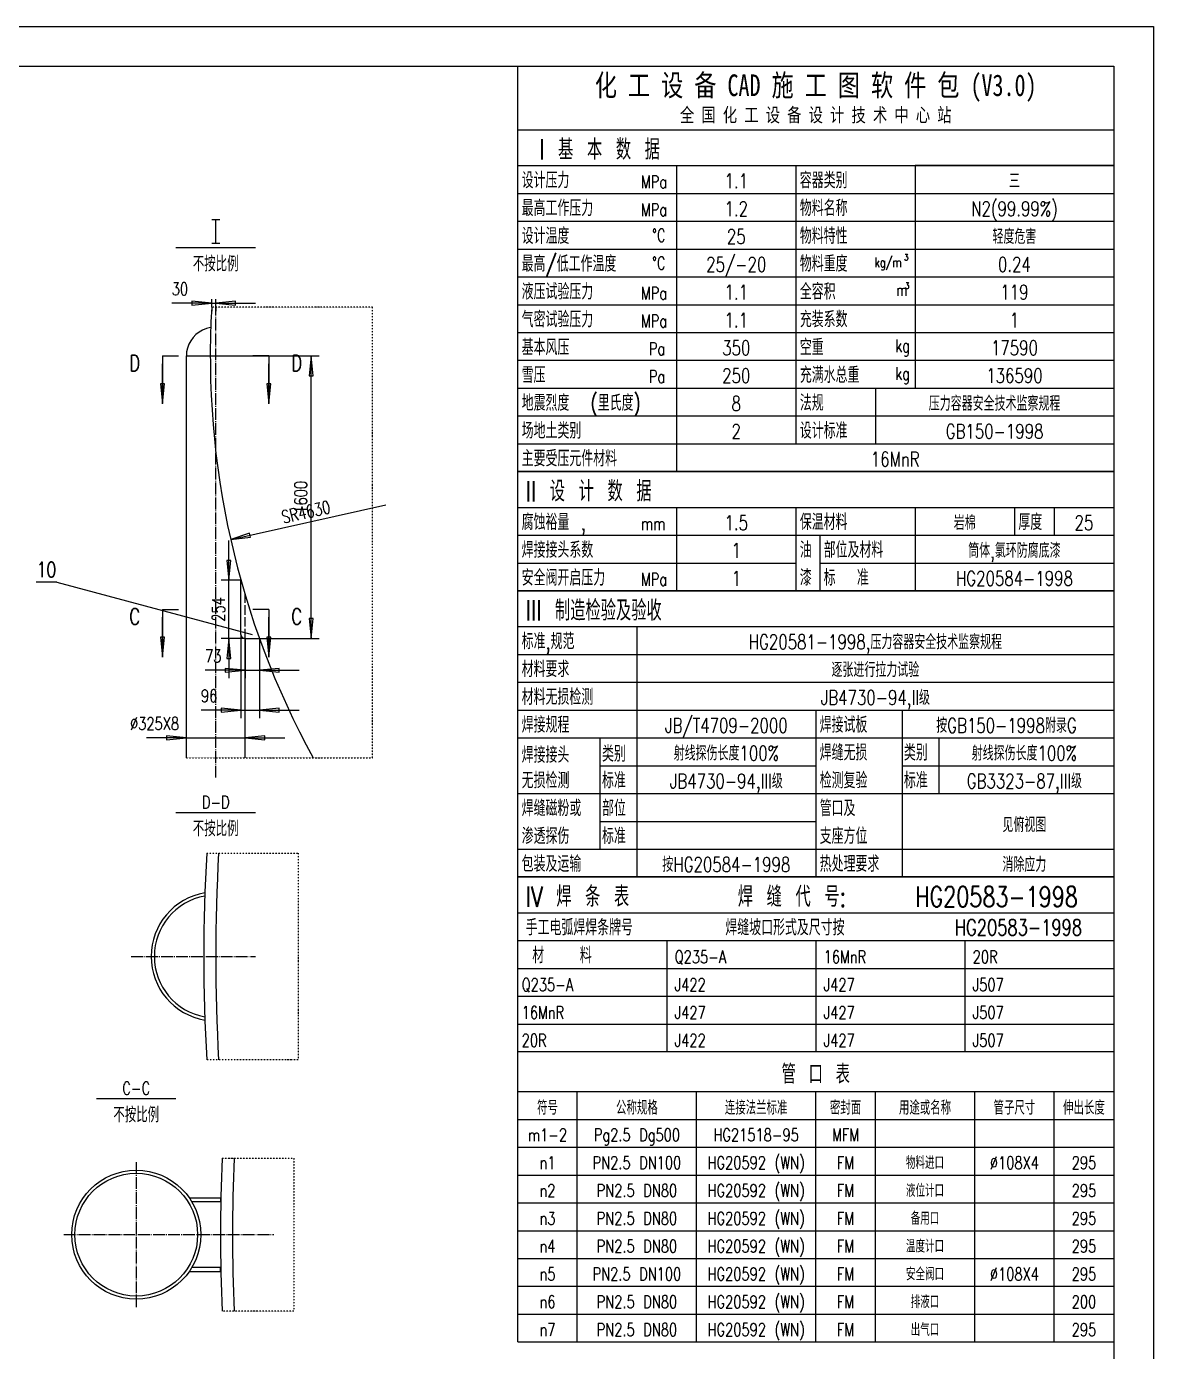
# Model space of a CAD drawing. Extents: x -1250 to 40800, y -500 to 29200.
# Drawn here: x 26619 to 40800, y 12530 to 29200 of the extents above; entities that cross this region are included whole.
import ezdxf
from ezdxf.enums import TextEntityAlignment as Align

# ---------------------------------------------------------------- set-up
doc = ezdxf.new("R2010")
doc.units = 0
doc.header["$LTSCALE"] = 30
doc.header["$MEASUREMENT"] = 0
for name, pattern in [('CENTER', [6.25, 5, -0.5, 0.25, -0.5]), ('DASHED', [5, 4, -1]), ('DIVIDE', [1.25, 0.5, -0.25, 0, -0.25, 0, -0.25])]:
    doc.linetypes.add(name, pattern=pattern)
for name, color, linetype in [('1', 2, 'CONTINUOUS'), ('2', 1, 'CONTINUOUS'), ('4', 2, 'CENTER'), ('5', 2, 'DASHED'), ('6', 6, 'DIVIDE')]:
    doc.layers.add(name, color=color, linetype=linetype)
doc.styles.add('HZ', font='txt', dxfattribs={"width": 0.75, "bigfont": 'hztxt'})
doc.styles.add('ST', font='SimSun.ttf', dxfattribs={"width": 0.75})

# ---------------------------------------------------------------- blocks, each defined once
blk = doc.blocks.new('hbiao9')
at = {"layer": '1'}
for p, q in [((-150, -25), (0, -25)), ((-110, -25), (-110, -102)), ((-80, -25), (-80, -95)), ((-50, -25), (-50, -81)), ((0, -25), (-50, -25)), ((-150, -32), (0, -32)), ((-150, -39), (0, -39)), ((-150, -46), (0, -46)), ((-150, -53), (0, -53)), ((-150, -60), (0, -60)), ((-150, -67), (0, -67)), ((-150, -74), (0, -74)), ((-150, -81), (0, -81)), ((-60, -81), (-60, -95)), ((-150, -88), (0, -88)), ((-150, -95), (0, -95)), ((-150, -111), (0, -111)), ((-110, -111), (-110, -132)), ((-80, -111), (-80, -132)), ((-50, -111), (-50, -132)), ((-25, -111), (-25, -118)), ((-15, -111), (-15, -118)), ((-150, -118), (0, -118)), ((-74, -118), (-74, -132)), ((-150, -125), (-80, -125)), ((-74, -125), (0, -125)), ((-150, -141), (0, -141)), ((-120, -141), (-120, -204)), ((-150, -148), (0, -148)), ((-150, -155), (0, -155)), ((-150, -162), (0, -162)), ((-75, -162), (-75, -204)), ((-53.25, -162), (-53.25, -204)), ((-150, -169), (0, -169)), ((-129.35, -169), (-129.35, -197)), ((-44, -169), (-44, -183)), ((-129.35, -176), (-75, -176)), ((-53.25, -176), (0, -176)), ((-150, -183), (0, -183)), ((-129.35, -190), (-75, -190)), ((-150, -197), (0, -197))]:
    blk.add_line(p, q, dxfattribs=at)
at = {"layer": '2'}
for p, q in [((-150, -102), (-150, 0)), ((-150, 0), (0, 0)), ((0, 0), (0, -102)), ((-150, -16), (0, -16)), ((0, -102), (-150, -102)), ((-150, -204), (-150, -132)), ((-150, -132), (0, -132)), ((0, -132), (0, -204)), ((0, -204), (-150, -204))]:
    blk.add_line(p, q, dxfattribs=at)
blk.add_lwpolyline([(-150, -132), (-150, -102), (0, -102), (0, -132)], close=True, dxfattribs=at)
at = {"layer": '1', "width": 0.75}
for s, height, style, p in [('化 工 设 备 CAD 施 工 图 软 件 包 (V3.0)', 5.44, 'ST', (-75, -7.5)), ('全 国 化 工 设 备 设 计 技 术 中 心 站', 3.52, 'ST', (-75, -14)), (' ,                                                                               ', 3.68, 'HZ', (-37.5, -116.7))]:
    blk.add_text(s, height=height, dxfattribs=dict(at, style=style)).set_placement(p, align=Align.CENTER)
at = {"layer": '1', "style": 'HZ', "width": 0.75}
for s, height, p in [(' I 基 本 数 据', 5.12, (-148, -23.5)), ('设计压力', 4, (-149, -30.7)), ('容器类别', 4, (-79, -30.7)), ('MPa', 3.2, (-119, -30.7)), ('最高工作压力', 4, (-149, -37.7)), ('物料名称', 4, (-79, -37.7)), ('MPa', 3.2, (-119, -37.7)), ('设计温度', 4, (-149, -44.7)), ('%%DC', 3.2, (-116.21, -44.15)), ('物料特性', 4, (-79, -44.7)), ('最高/低工作温度', 4, (-149, -51.7)), ('%%dC', 3.2, (-116.21, -51.15)), ('物料重度', 4, (-79, -51.7)), ('kg/m', 2.4, (-60.19, -50.53)), ('3', 1.6, (-52.72, -48.86)), ('液压试验压力', 4, (-149, -58.7)), ('MPa', 3.2, (-119, -58.7)), ('全容积', 4, (-79, -58.7)), ('m', 2.88, (-54.72, -57.73)), ('3', 1.6, (-52.5, -56)), ('气密试验压力', 4, (-149, -65.7)), ('MPa', 3.2, (-119, -65.7)), ('充装系数', 4, (-79, -65.7)), ('基本风压', 4, (-149, -72.7)), ('Pa', 3.2, (-117, -72.7)), ('空重', 4, (-79, -72.7)), ('kg', 3.2, (-55, -71.93)), ('雪压', 4, (-149, -79.7)), ('Pa', 3.2, (-117, -79.7)), ('充满水总重', 4, (-79, -79.7)), ('kg', 3.2, (-55, -78.93)), ('地震烈度  (里氏度)', 4, (-149, -86.7)), ('法规', 4, (-79, -86.7)), ('场地土类别', 4, (-149, -93.7)), ('设计标准', 4, (-79, -93.7)), ('主要受压元件材料', 4, (-149, -100.7)), ('II 设 计 数 据', 5.12, (-148, -109.5)), ('腐蚀裕量', 4, (-149, -116.7)), ('保温材料', 4, (-79, -116.7)), ('厚度', 4, (-24, -116.7)), ('mm', 3.2, (-119, -116.7)), ('焊接接头系数', 4, (-149, -123.7)), ('油', 4, (-79, -123.7)), ('部位及材料', 4, (-73, -123.7)), ('安全阀开启压力', 4, (-149, -130.7)), ('漆', 4, (-79, -130.7)), ('标  准', 4, (-73, -130.7)), ('MPa', 3.2, (-119, -130.7)), ('III 制造检验及验收', 5.12, (-148, -139.5)), ('标准,规范', 4, (-149, -146.7)), ('材料要求', 4, (-149, -153.7)), ('材料无损检测', 4, (-149, -160.7)), ('焊接规程', 4, (-149, -167.7)), ('焊接试板', 4, (-74, -167.7)), ('焊接接头', 4, (-149, -175.28)), ('类别', 4, (-128.78, -174.99)), ('焊缝无损', 4, (-74, -174.7)), ('类别', 4, (-52.81, -174.7)), ('无损检测', 4, (-149, -181.7)), ('标准', 4, (-128.78, -181.7)), ('检测复验', 4, (-74, -181.7)), ('标准', 4, (-52.81, -181.7)), ('焊缝磁粉或', 4, (-149, -188.7)), ('部位', 4, (-128.78, -188.7)), ('管口及', 4, (-74, -188.7)), ('渗透探伤', 4, (-149, -195.7)), ('标准', 4, (-128.78, -195.7)), ('支座方位', 4, (-74, -195.7)), ('包装及运输', 4, (-149, -202.7)), ('热处理要求', 4, (-74, -202.7))]:
    blk.add_text(s, height=height, dxfattribs=at).set_placement(p)

msp = doc.modelspace()

# ---------------------------------------------------------------- linework, layer by layer
at = {"layer": '1'}
for p, q in [((29050, 26768), (28950, 26768)), ((29000, 26468), (29000, 26768)), ((29050, 26468), (28950, 26468)), ((28950, 25718), (29000, 25718)), ((28950, 25668), (28950, 25618)), ((29000, 25668), (29000, 25618)), ((28331, 25055), (28331, 24455)), ((28932, 25055), (30300, 25055)), ((29669, 25055), (29669, 24455)), ((30200, 21500), (30200, 25055)), ((28331, 24454), (28331, 24455)), ((29669, 24454), (29669, 24455)), ((29189, 22744), (31140, 23183)), ((27000, 22211), (29460, 21552)), ((29317, 22233), (29067, 22233)), ((29167, 21500), (29167, 22233)), ((28331, 21867), (28331, 21267)), ((29669, 21867), (29669, 21267)), ((29317, 21552), (29317, 20500)), ((29369, 21500), (29067, 21500)), ((29369, 21500), (29369, 21000)), ((29550, 21500), (30300, 21500)), ((29550, 21500), (29550, 21000)), ((29550, 21500), (29550, 20500)), ((28331, 21266), (28331, 21267)), ((29669, 21266), (29669, 21267)), ((29369, 21100), (29550, 21100)), ((29317, 20600), (29550, 20600)), ((28631, 20250), (29369, 20250)), ((32800, 18050), (40300, 18050)), ((32800, 17700), (40300, 17700)), ((34675, 17700), (34675, 16300)), ((36550, 17700), (36550, 16300)), ((38425, 17700), (38425, 16300)), ((32800, 17350), (40300, 17350)), ((32800, 17000), (40300, 17000)), ((32800, 16650), (40300, 16650)), ((32800, 15800), (40300, 15800)), ((33550, 12650), (33550, 15800)), ((35050, 12650), (35050, 15800)), ((36550, 12650), (36550, 15800)), ((37300, 12650), (37300, 15800)), ((38550, 12650), (38550, 15800)), ((39550, 12650), (39550, 15800)), ((32800, 15450), (40300, 15450)), ((32800, 15100), (40300, 15100)), ((32800, 14750), (40300, 14750)), ((32800, 14400), (40300, 14400)), ((32800, 14050), (40300, 14050)), ((32800, 13700), (40300, 13700)), ((32800, 13350), (40300, 13350)), ((32800, 13000), (40300, 13000))]:
    msp.add_line(p, q, dxfattribs=at)
msp.add_lwpolyline([(-1250, -500), (-1250, 29200), (40800, 29200), (40800, -500)], close=True, dxfattribs=at)
for points in [[(28950, 25718), (28700, 25743), (28700, 25693), (28950, 25718), (28450, 25718)], [(29000, 25718), (29250, 25693), (29250, 25743), (29000, 25718), (29500, 25718)], [(30200, 25055), (30175, 24805), (30225, 24805), (30200, 25055)], [(28331, 24455), (28356, 24705), (28306, 24705), (28331, 24455), (28331, 24955)], [(29669, 24455), (29694, 24705), (29644, 24705), (29669, 24455), (29669, 24955)], [(29167, 22233), (29192, 22483), (29142, 22483), (29167, 22233), (29167, 22733)], [(29189, 22744), (29438, 22775), (29427, 22824), (29189, 22744)], [(28331, 21267), (28356, 21517), (28306, 21517), (28331, 21267), (28331, 21767)], [(29669, 21267), (29694, 21517), (29644, 21517), (29669, 21267), (29669, 21767)], [(30200, 21500), (30225, 21750), (30175, 21750), (30200, 21500)], [(29167, 21500), (29142, 21250), (29192, 21250), (29167, 21500), (29167, 21000)], [(29369, 21100), (29119, 21125), (29119, 21075), (29369, 21100), (28869, 21100)], [(29550, 21100), (29800, 21075), (29800, 21125), (29550, 21100), (30050, 21100)], [(29317, 20600), (29067, 20625), (29067, 20575), (29317, 20600), (28817, 20600)], [(29550, 20600), (29800, 20575), (29800, 20625), (29550, 20600), (30050, 20600)], [(28631, 20250), (28381, 20275), (28381, 20225), (28631, 20250), (28131, 20250)], [(29369, 20250), (29619, 20225), (29619, 20275), (29369, 20250), (29869, 20250)]]:
    msp.add_lwpolyline(points, dxfattribs=at)
for points in [[(28950, 25718), (28700, 25743), (28700, 25693), (28950, 25718)], [(29000, 25718), (29250, 25693), (29250, 25743), (29000, 25718)], [(30200, 25055), (30175, 24805), (30225, 24805), (30200, 25055)], [(28331, 24455), (28356, 24705), (28306, 24705), (28331, 24455)], [(29669, 24455), (29694, 24705), (29644, 24705), (29669, 24455)], [(29189, 22744), (29438, 22775), (29427, 22824), (29189, 22744)], [(29167, 22233), (29192, 22483), (29142, 22483), (29167, 22233)], [(30200, 21500), (30225, 21750), (30175, 21750), (30200, 21500)], [(28331, 21267), (28356, 21517), (28306, 21517), (28331, 21267)], [(29669, 21267), (29694, 21517), (29644, 21517), (29669, 21267)], [(29167, 21500), (29142, 21250), (29192, 21250), (29167, 21500)], [(29369, 21100), (29119, 21125), (29119, 21075), (29369, 21100)], [(29550, 21100), (29800, 21075), (29800, 21125), (29550, 21100)], [(29317, 20600), (29067, 20625), (29067, 20575), (29317, 20600)], [(29550, 20600), (29800, 20575), (29800, 20625), (29550, 20600)], [(28631, 20250), (28381, 20275), (28381, 20225), (28631, 20250)], [(29369, 20250), (29619, 20225), (29619, 20275), (29369, 20250)]]:
    msp.add_solid(points, dxfattribs=at)
at = {"layer": '2'}
for p, q in [((28500, 26418), (29500, 26418)), ((28331, 25055), (28531, 25055)), ((29669, 25055), (29469, 25055)), ((27000, 22211), (26740, 22211)), ((29317, 21552), (29317, 22233)), ((28331, 21867), (28531, 21867)), ((29669, 21867), (29469, 21867)), ((29369, 20000), (29369, 21500)), ((29369, 21500), (29550, 21500)), ((28500, 19312), (29500, 19312)), ((32800, 12650), (32800, 16300)), ((27500, 15712), (28500, 15712)), ((32800, 12650), (40300, 12650))]:
    msp.add_line(p, q, dxfattribs=at)
for points in [[(0, 0), (0, 28700), (40300, 28700), (40300, 0)], [(32800, 16300), (32800, 18500), (40300, 18500), (40300, 16300)]]:
    msp.add_lwpolyline(points, close=True, dxfattribs=at)
for points in [[(28933, 25412), (28884, 25400), (28836, 25380), (28792, 25355), (28752, 25324), (28716, 25287), (28686, 25247), (28662, 25202), (28645, 25155), (28634, 25105), (28631, 25055)], [(28631, 20000), (28631, 25055), (28932, 25055)], [(28668, 14462), (29061, 14462), (29061, 14412), (28700, 14412)], [(28668, 13538), (29061, 13538), (29061, 13588), (28700, 13588)]]:
    msp.add_lwpolyline(points, dxfattribs=at)
for radius in [812, 772]:
    msp.add_circle((28000, 14000), radius, dxfattribs=at)
for centre, radius, start, end in [((39455, 25055), 10523, 176.6569, 208.708), ((29369, 21552), 52.3, 180, 270), ((52000, 17500), 23150, 176.7787, 183.2213), ((52000, 17500), 23000, 176.7576, 183.2424), ((29000, 17500), 812, 99.6476, 260.3524), ((29000, 17500), 772, 100.2557, 259.7443), ((51000, 14000), 21939, 177.4855, 182.5145), ((51000, 14000), 21789, 177.4682, 182.5318)]:
    msp.add_arc(centre, radius, start, end, dxfattribs=at)
at = {"layer": '4'}
for p, q in [((28950, 25668), (28950, 25768)), ((29000, 25668), (29000, 25768)), ((29000, 19750), (29000, 25668)), ((27938, 17500), (29500, 17500)), ((28000, 14912), (28000, 13088)), ((27088, 14000), (29732, 14000))]:
    msp.add_line(p, q, dxfattribs=at)
at = {"layer": '5'}
msp.add_line((29369, 21500), (29369, 22052), dxfattribs=at)
at = {"layer": '6'}
for p, q in [((30975, 25668), (28950, 25668)), ((30975, 20000), (30975, 25668)), ((28631, 20000), (30975, 20000)), ((28887, 18801), (30037, 18801)), ((30037, 18801), (30037, 16199)), ((30037, 16199), (28887, 16199)), ((29082, 14962), (29982, 14962)), ((29982, 14962), (29982, 13038)), ((29982, 13038), (29082, 13038))]:
    msp.add_line(p, q, dxfattribs=at)

# ---------------------------------------------------------------- block references
at = {"layer": '1', "xscale": 50, "yscale": 50, "zscale": 50}
msp.add_blockref('hbiao9', (40300, 28700), dxfattribs=at)

# ---------------------------------------------------------------- texts
at = {"layer": '1', "style": 'HZ', "width": 0.75}
for s, height, p in [('1.1', 184, (35550, 27165)), ('三', 184, (39050, 27165)), ('N2(99.99%)', 184, (39050, 26815)), ('1.2', 184, (35550, 26815)), ('25', 184, (35550, 26465)), ('轻度危害', 184, (39050, 26465)), ('不按比例', 192, (29000, 26118)), ('25/-20', 184, (35550, 26115)), ('0.24', 184, (39050, 26115)), ('30', 160, (28550, 25818)), ('1.1', 184, (35550, 25765)), ('119', 184, (39050, 25765)), ('1.1', 184, (35550, 25415)), ('1', 184, (39050, 25415)), ('350', 184, (35550, 25065)), ('17590', 184, (39050, 25065)), ('D', 200, (27981, 24865)), ('D', 200, (30019, 24865)), ('250', 184, (35550, 24715)), ('136590', 184, (39050, 24715)), ('8', 184, (35550, 24365)), ('压力容器安全技术监察规程', 184, (38800, 24365)), ('2', 184, (35550, 24015)), ('GB150-1998', 184, (38800, 24015)), ('16MnR', 184, (37550, 23665)), ('1.5', 184, (35550, 22865)), ('岩棉', 184, (38425, 22865)), ('25', 184, (39925, 22865)), ('1', 184, (35550, 22515)), ('筒体,氯环防腐底漆', 184, (39050, 22515)), ('10', 192, (26870, 22271)), ('1', 184, (35550, 22165)), ('HG20584-1998', 184, (39050, 22165)), ('C', 200, (27981, 21677)), ('C', 200, (30019, 21677)), ('HG20581-1998,压力容器安全技术监察规程', 184, (37300, 21365)), ('73', 160, (28969, 21200)), ('逐张进行拉力试验', 184, (37300, 21015)), ('96', 160, (28917, 20700)), ('JB4730-94,II级', 184, (37300, 20665)), ('%%c325X8', 160, (28231, 20350)), ('JB/T4709-2000', 184, (35425, 20315)), ('按GB150-1998附录G', 184, (38950, 20315)), ('射线探伤长度100%', 184, (35425, 19965)), ('射线探伤长度100%', 184, (39175, 19965)), ('JB4730-94,III级', 184, (35425, 19615)), ('GB3323-87,III级', 184, (39175, 19615)), ('D-D', 160, (29000, 19362)), ('不按比例', 192, (29000, 19012)), ('见俯视图', 184, (39175, 19065)), ('按HG20584-1998', 184, (35425, 18565)), ('消除应力', 184, (39175, 18565)), ('管 口 表', 240, (36550, 15900)), ('C-C', 160, (28000, 15762)), ('符号', 175, (33175, 15510)), ('公称规格', 175, (34300, 15510)), ('连接法兰标准', 175, (35800, 15510)), ('密封面', 175, (36925, 15510)), ('用途或名称', 175, (37925, 15510)), ('管子尺寸', 175, (39050, 15510)), ('伸出长度', 175, (39925, 15510)), ('不按比例', 192, (28000, 15412)), ('m1-2', 160, (33175, 15175)), ('Pg2.5 Dg500', 160, (34300, 15175)), ('HG21518-95', 160, (35800, 15175)), ('MFM', 160, (36925, 15175)), ('HG20592 (WN)', 160, (35800, 14825)), ('n1', 160, (33175, 14825)), ('PN2.5 DN100', 160, (34300, 14825)), ('FM', 160, (36925, 14825)), ('物料进口', 160, (37925, 14825)), ('%%c108X4', 160, (39050, 14825)), ('295', 160, (39925, 14825)), ('n2', 160, (33175, 14475)), ('PN2.5 DN80', 160, (34300, 14475)), ('HG20592 (WN)', 160, (35800, 14475)), ('FM', 160, (36925, 14475)), ('液位计口', 160, (37925, 14475)), ('295', 160, (39925, 14475)), ('n3', 160, (33175, 14125)), ('PN2.5 DN80', 160, (34300, 14125)), ('HG20592 (WN)', 160, (35800, 14125)), ('FM', 160, (36925, 14125)), ('备用口', 160, (37925, 14125)), ('295', 160, (39925, 14125)), ('n4', 160, (33175, 13775)), ('PN2.5 DN80', 160, (34300, 13775)), ('HG20592 (WN)', 160, (35800, 13775)), ('FM', 160, (36925, 13775)), ('温度计口', 160, (37925, 13775)), ('295', 160, (39925, 13775)), ('n5', 160, (33175, 13425)), ('PN2.5 DN100', 160, (34300, 13425)), ('HG20592 (WN)', 160, (35800, 13425)), ('FM', 160, (36925, 13425)), ('安全阀口', 160, (37925, 13425)), ('%%c108X4', 160, (39050, 13425)), ('295', 160, (39925, 13425)), ('n6', 160, (33175, 13075)), ('PN2.5 DN80', 160, (34300, 13075)), ('HG20592 (WN)', 160, (35800, 13075)), ('FM', 160, (36925, 13075)), ('排液口', 160, (37925, 13075)), ('200', 160, (39925, 13075)), ('n7', 160, (33175, 12725)), ('PN2.5 DN80', 160, (34300, 12725)), ('HG20592 (WN)', 160, (35800, 12725)), ('FM', 160, (36925, 12725)), ('出气口', 160, (37925, 12725)), ('295', 160, (39925, 12725))]:
    msp.add_text(s, height=height, dxfattribs=at).set_placement(p, align=Align.CENTER)
for s, rotation, p in [('1600', 90, (30150, 23277)), ('SR4630', 12.68, (30153, 23013)), ('254', 90, (29117, 21867))]:
    msp.add_text(s, height=160, rotation=rotation, dxfattribs=at).set_placement(p, align=Align.CENTER)
for s, height, p in [('IV 焊 条 表       焊 缝 代 号:', 256, (32900, 18125)), ('HG20583-1998', 256, (37800, 18125)), ('手工电弧焊焊条牌号        焊缝坡口形式及尺寸按', 200, (32900, 17765)), ('HG20583-1998', 200, (38300, 17765)), (' 材   料', 200, (32850, 17415)), ('Q235-A', 160, (34775, 17415)), ('16MnR', 160, (36650, 17415)), ('20R', 160, (38525, 17415)), ('Q235-A', 160, (32850, 17065)), ('J422', 160, (34775, 17065)), ('J427', 160, (36650, 17065)), ('J507', 160, (38525, 17065)), ('16MnR', 160, (32850, 16715)), ('J427', 160, (34775, 16715)), ('J427', 160, (36650, 16715)), ('J507', 160, (38525, 16715)), ('20R', 160, (32850, 16365)), ('J422', 160, (34775, 16365)), ('J427', 160, (36650, 16365)), ('J507', 160, (38525, 16365))]:
    msp.add_text(s, height=height, dxfattribs=at).set_placement(p)

doc.saveas('drawing.dxf')
